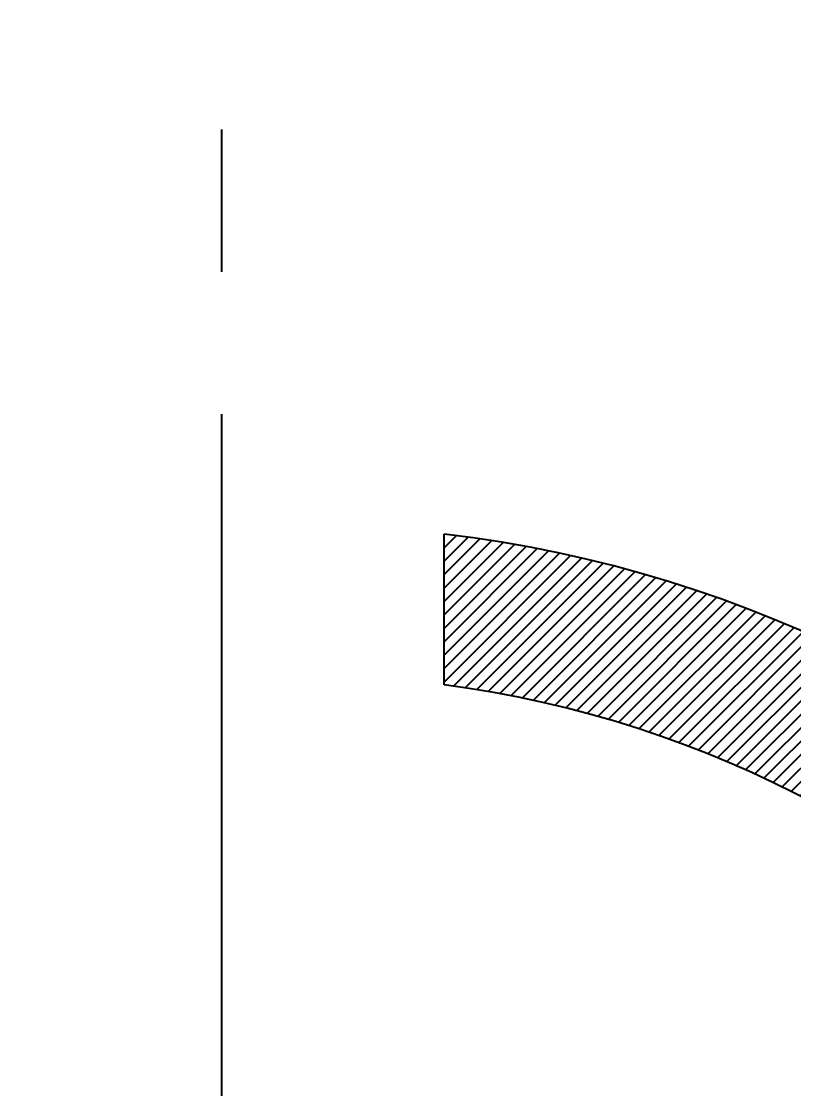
# Model space of a CAD drawing. Header units: millimetres. Extents: x 240 to 1080, y -29 to 565.
# Drawn here: x 614.48 to 627.4, y 248.06 to 265.92 of the extents above; entities that cross this region are included whole.
import ezdxf

# ---------------------------------------------------------------- set-up
doc = ezdxf.new("R2010")
doc.units = ezdxf.units.MM
doc.header["$LTSCALE"] = 0.75
doc.linetypes.add('CENTERX2', pattern=[101.60000000000001, 63.5, -12.7, 12.7, -12.7])
for name, color, linetype in [('CENTER', 1, 'CENTERX2'), ('DIM', 3, 'Continuous'), ('hatch', 5, 'Continuous')]:
    doc.layers.add(name, color=color, linetype=linetype)
doc.styles.get("Standard").update_dxf_attribs({"font": 'arial.ttf'})
doc.dimstyles.new('사본 ISO-25', dxfattribs={"dimtxt": 7, "dimasz": 7, "dimexe": 2.1, "dimexo": 2.1, "dimgap": 2, "dimtad": 1, "dimtih": 1, "dimtoh": 1, "dimdec": 1, "dimdsep": 46, "dimtxsty": 'Standard', "dimcen": 0, "dimclrd": 3, "dimclre": 3, "dimclrt": 4, "dimazin": 2, "dimtp": 0.1, "dimtm": 0.1000000001, "dimtfac": 0.7142857142857143, "dimtdec": 1, "dimtmove": 0, "dimatfit": 3, "dimfxl": 1, "dimarcsym": 0})

# ---------------------------------------------------------------- blocks, each defined once
blk = doc.blocks.new('*D20')
at = {"layer": 'Defpoints', "color": 0, "transparency": 16777216}
for p in [(510.2633848076176, 332.4058180934661), (617.8353581046185, 181.5366647044248), (617.8353581046185, 181.5366647044248)]:
    blk.add_point(p, dxfattribs=at)
at = {"layer": 'DIM', "color": 3, "lineweight": -2, "transparency": 16777216}
for p, q in [((510.2633848076176, 330.3058180934661), (510.2633848076176, 179.4366647044248)), ((516.2633848076176, 181.5366647044248), (552.2103537207838, 181.5366647044248)), ((611.8353581046185, 181.5366647044248), (575.8883891914522, 181.5366647044248))]:
    blk.add_line(p, q, dxfattribs=at)
at = {"layer": 'DIM', "color": 3, "transparency": 16777216}
for points in [[(516.2633848076176, 182.5366647044248), (516.2633848076176, 180.5366647044248), (510.2633848076176, 181.5366647044248)], [(611.8353581046185, 182.5366647044248), (611.8353581046185, 180.5366647044248), (617.8353581046185, 181.5366647044248)]]:
    blk.add_solid(points, dxfattribs=at)
at = {"layer": 'DIM', "color": 4, "transparency": 16777216, "insert": (564.049371456118, 181.5366647044248), "char_height": 6, "attachment_point": 5}
blk.add_mtext('107.6', dxfattribs=at)
blk = doc.blocks.new('*D24')
at = {"layer": 'Defpoints', "color": 0, "transparency": 16777216}
for p in [(617.8353581046184, 371.5366980377457), (511.9135814717613, 341.7645484092416), (540.5493334717306, 281.2525952639487), (487.1876221269636, 201.5366647044248), (617.8353581046184, 152.1913016720368)]:
    blk.add_point(p, dxfattribs=at)
at = {"layer": 'DIM', "color": 3, "lineweight": -2, "transparency": 16777216}
for start, end in [(260.5163927027206, 264.3428027917996), (265.6565383242292, 269.4836072972835)]:
    blk.add_arc((617.8353581046184, 942.4767945290224), 665.7255975980593, start, end, dxfattribs=at)
at = {"layer": 'DIM', "color": 3, "transparency": 16777216}
for points in [[(507.9775943903737, 284.8642332704632), (508.3160114204786, 286.8353938204274), (502.2333212555337, 286.86506463576)], [(611.839925387997, 277.7782249444402), (611.8309126656055, 275.7782452518345), (617.8353581046183, 276.7511969309631)]]:
    blk.add_solid(points, dxfattribs=at)
at = {"layer": 'DIM', "color": 4, "transparency": 16777216, "insert": (559.8135491798545, 279.2844838178748), "char_height": 6, "attachment_point": 5}
blk.add_mtext('10°', dxfattribs=at)

msp = doc.modelspace()

# ---------------------------------------------------------------- hatches: boundary and pattern name
at = {"layer": 'hatch'}
h = msp.add_hatch(dxfattribs=at)
h.set_pattern_fill('ANSI31', color=2, scale=0.05)
h.set_pattern_definition([(45, (0, 31.13390095557952), (-0.1122532015133644, 0.1122532015133644), [])])
edge = h.paths.add_edge_path(flags=17)
edge.add_line((638.6964174902231, 230.0678759341195), (642.1964174902231, 237.0678759341195))
edge.add_line((635.1964174902231, 237.0678759341195), (638.6964174902231, 230.0678759341195))
edge.add_line((637.4461566000623, 237.0678759341195), (635.1964174902231, 237.0678759341195))
edge.add_arc((619.1565649259018, 236.6816208168262), 18.29366985115771, 1.209841048264403, 82.46397601607522)
edge.add_line((621.5557710296264, 254.817280901174), (621.5557710296264, 257.3364148354262))
edge.add_arc((619.1565649259018, 236.6816208168262), 20.79366985115771, 1.064365314505916, 83.37436656700505)
edge.add_line((642.1964174902231, 237.0678759341195), (639.9466470051844, 237.0678759341195))
h.paths.add_polyline_path([(635.1964174902231, 237.0678759341195), (638.6964174902231, 230.0678759341195)], flags=0)

# ---------------------------------------------------------------- linework, layer by layer
at = {"layer": 'CENTER', "ltscale": 0.25}
msp.add_line((617.8353581046183, 152.1913016720368), (617.8353581046183, 371.5366980377457), dxfattribs=at)
at = {"layer": 'hatch', "color": 2}
msp.add_line((621.5557710296264, 254.817280901174), (621.5557710296264, 257.3364148354262), dxfattribs=at)
for radius, start, end in [(20.79366985115771, 1.064365314505964, 83.37436656700508), (18.29366985115771, 1.209841048264468, 82.46397601607518)]:
    msp.add_arc((619.1565649259018, 236.6816208168262), radius, start, end, dxfattribs=at)

# ---------------------------------------------------------------- dimensions: what is measured, and where the dimension line sits
at = {"layer": 'DIM'}
dim = msp.add_angular_dim_2l(base=(540.5493334717306, 281.2525952639487), line1=((617.8353581046183, 152.1913016720368), (617.8353581046183, 371.5366980377457)), line2=((487.1876221269636, 201.5366647044247), (511.9135814717613, 341.7645484092416)), dimstyle='사본 ISO-25', override={"dimtxt": 6, "dimasz": 6, "dimtad": 0}, dxfattribs=at)
dim.commit()
dim.dimension.update_dxf_attribs({"geometry": '*D24', "text_midpoint": (559.8135491798546, 279.2844838178748)})
dim = msp.add_linear_dim(base=(617.8353581046185, 181.5366647044248), p1=(510.2633848076176, 332.4058180934661), p2=(617.8353581046185, 181.5366647044248), dimstyle='사본 ISO-25', override={"dimtxt": 6, "dimasz": 6, "dimtad": 0}, dxfattribs=at)
dim.commit()
dim.dimension.update_dxf_attribs({"geometry": '*D20', "text_midpoint": (564.049371456118, 181.5366647044248)})

doc.saveas('drawing.dxf')
